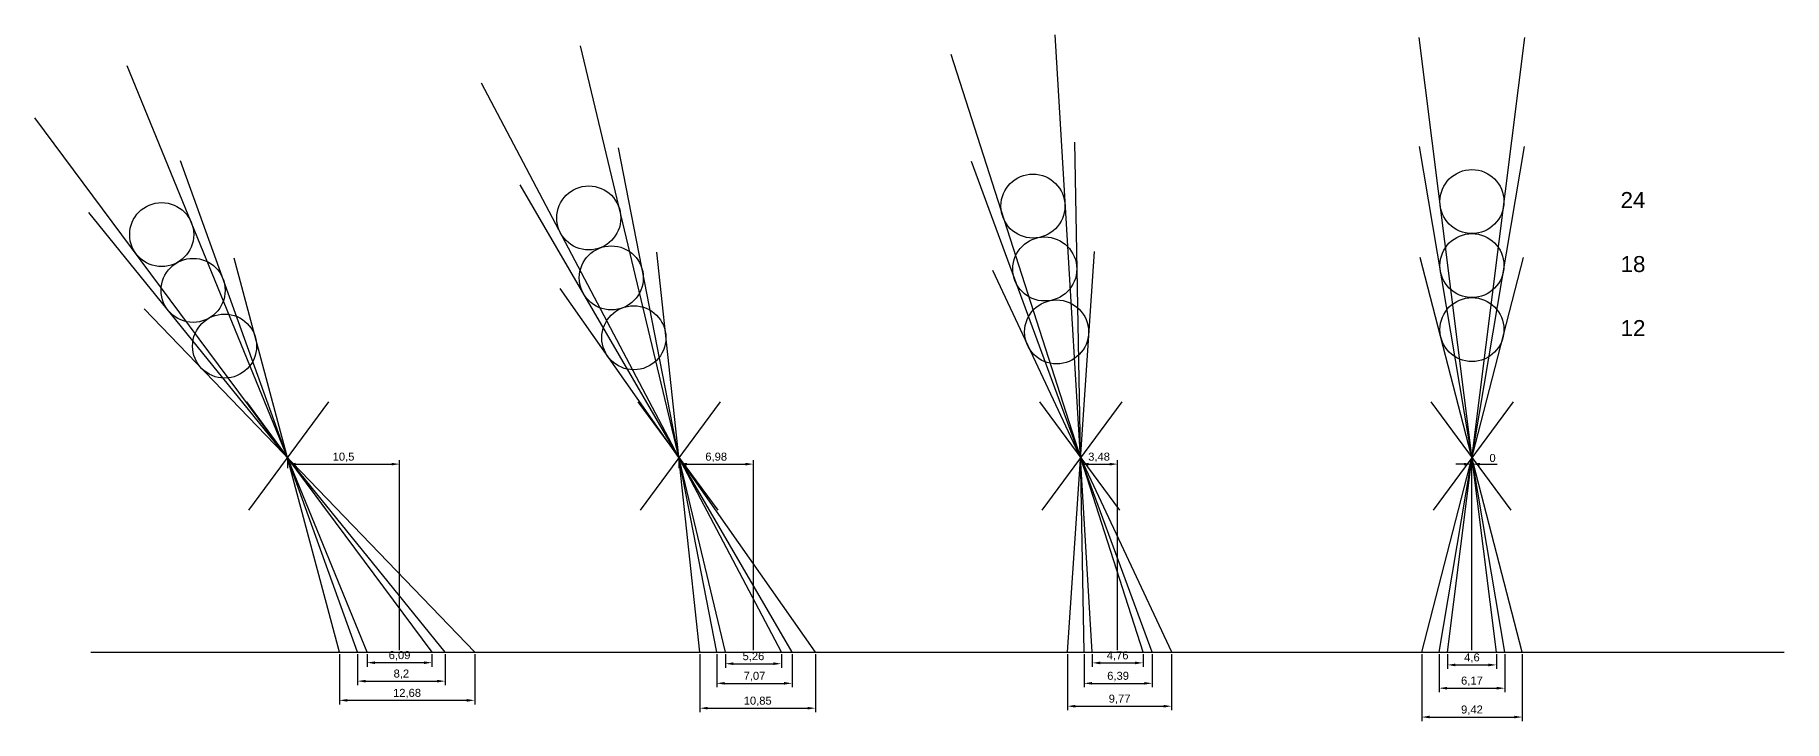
# Model space of a CAD drawing. Header units: millimetres. Extents: x 111 to 1930, y 154 to 1671.
# Drawn here: x 316.1 to 480, y 178 to 242.3 of the extents above; entities that cross this region are included whole.
import ezdxf

# ---------------------------------------------------------------- set-up
doc = ezdxf.new("R2010")
doc.units = ezdxf.units.MM
doc.header["$PDMODE"] = 35
doc.styles.get("Standard").update_dxf_attribs({"font": 'arial.ttf'})
doc.dimstyles.new('ISO-25', dxfattribs={"dimtxt": 2.5, "dimasz": 2.5, "dimexe": 1.25, "dimexo": 0.625, "dimtad": 1, "dimtxsty": 'Standard', "dimcen": 2.5, "dimadec": 0, "dimazin": 0, "dimtfac": 1, "dimtmove": 0, "dimatfit": 3, "dimfxl": 1, "dimarcsym": 0})

# ---------------------------------------------------------------- blocks, each defined once
blk = doc.blocks.new('*D32')
at = {"color": 0, "lineweight": -2}
for p, q in [((448.44, 184.28), (448.44, 182.9)), ((453.04, 184.28), (453.04, 182.9)), ((449.19, 183.28), (452.29, 183.28))]:
    blk.add_line(p, q, dxfattribs=at)
at = {"color": 0}
for points in [[(449.19, 183.4), (449.19, 183.15), (448.44, 183.28)], [(452.29, 183.15), (452.29, 183.4), (453.04, 183.28)]]:
    blk.add_solid(points, dxfattribs=at)
at = {"layer": 'Defpoints', "color": 0}
for p in [(448.44, 184.47), (453.04, 184.47), (453.04, 183.28)]:
    blk.add_point(p, dxfattribs=at)
at = {"color": 0, "insert": (450.74, 183.92), "char_height": 0.75, "attachment_point": 5}
blk.add_mtext('4,6', dxfattribs=at)
blk = doc.blocks.new('*D33')
at = {"color": 0, "lineweight": -2}
for p, q in [((447.66, 184.28), (447.66, 180.72)), ((453.82, 184.28), (453.82, 180.72)), ((448.41, 181.1), (453.07, 181.1))]:
    blk.add_line(p, q, dxfattribs=at)
at = {"color": 0}
for points in [[(448.41, 181.22), (448.41, 180.97), (447.66, 181.1)], [(453.07, 180.97), (453.07, 181.22), (453.82, 181.1)]]:
    blk.add_solid(points, dxfattribs=at)
at = {"layer": 'Defpoints', "color": 0}
for p in [(447.66, 184.47), (453.82, 184.47), (453.82, 181.1)]:
    blk.add_point(p, dxfattribs=at)
at = {"color": 0, "insert": (450.74, 181.74), "char_height": 0.75, "attachment_point": 5}
blk.add_mtext('6,17', dxfattribs=at)
blk = doc.blocks.new('*D34')
at = {"color": 0, "lineweight": -2}
for p, q in [((446.03, 184.28), (446.03, 178.02)), ((455.45, 184.28), (455.45, 178.02)), ((446.78, 178.39), (454.7, 178.39))]:
    blk.add_line(p, q, dxfattribs=at)
at = {"color": 0}
for points in [[(446.78, 178.52), (446.78, 178.27), (446.03, 178.39)], [(454.7, 178.27), (454.7, 178.52), (455.45, 178.39)]]:
    blk.add_solid(points, dxfattribs=at)
at = {"layer": 'Defpoints', "color": 0}
for p in [(446.03, 184.47), (455.45, 184.47), (455.45, 178.39)]:
    blk.add_point(p, dxfattribs=at)
at = {"color": 0, "insert": (450.74, 179.03), "char_height": 0.75, "attachment_point": 5}
blk.add_mtext('9,42', dxfattribs=at)
blk = doc.blocks.new('*D35')
at = {"color": 0, "lineweight": -2}
for p, q in [((415.16, 184.28), (415.16, 183.09)), ((419.92, 184.28), (419.92, 183.09)), ((415.91, 183.47), (419.17, 183.47))]:
    blk.add_line(p, q, dxfattribs=at)
at = {"color": 0}
for points in [[(415.91, 183.59), (415.91, 183.34), (415.16, 183.47)], [(419.17, 183.34), (419.17, 183.59), (419.92, 183.47)]]:
    blk.add_solid(points, dxfattribs=at)
at = {"layer": 'Defpoints', "color": 0}
for p in [(415.16, 184.47), (419.92, 184.47), (419.92, 183.47)]:
    blk.add_point(p, dxfattribs=at)
at = {"color": 0, "insert": (417.54, 184.11), "char_height": 0.75, "attachment_point": 5}
blk.add_mtext('4,76', dxfattribs=at)
blk = doc.blocks.new('*D36')
at = {"color": 0, "lineweight": -2}
for p, q in [((414.39, 184.28), (414.39, 181.18)), ((420.78, 184.28), (420.78, 181.18)), ((415.14, 181.55), (420.03, 181.55))]:
    blk.add_line(p, q, dxfattribs=at)
at = {"color": 0}
for points in [[(415.14, 181.68), (415.14, 181.43), (414.39, 181.55)], [(420.03, 181.43), (420.03, 181.68), (420.78, 181.55)]]:
    blk.add_solid(points, dxfattribs=at)
at = {"layer": 'Defpoints', "color": 0}
for p in [(414.39, 184.47), (420.78, 184.47), (420.78, 181.55)]:
    blk.add_point(p, dxfattribs=at)
at = {"color": 0, "insert": (417.58, 182.19), "char_height": 0.75, "attachment_point": 5}
blk.add_mtext('6,39', dxfattribs=at)
blk = doc.blocks.new('*D37')
at = {"color": 0, "lineweight": -2}
for p, q in [((412.83, 184.28), (412.83, 179.03)), ((422.6, 184.28), (422.6, 179.03)), ((413.58, 179.41), (421.85, 179.41))]:
    blk.add_line(p, q, dxfattribs=at)
at = {"color": 0}
for points in [[(413.58, 179.53), (413.58, 179.28), (412.83, 179.41)], [(421.85, 179.28), (421.85, 179.53), (422.6, 179.41)]]:
    blk.add_solid(points, dxfattribs=at)
at = {"layer": 'Defpoints', "color": 0}
for p in [(412.83, 184.47), (422.6, 184.47), (422.6, 179.41)]:
    blk.add_point(p, dxfattribs=at)
at = {"color": 0, "insert": (417.72, 180.05), "char_height": 0.75, "attachment_point": 5}
blk.add_mtext('9,77', dxfattribs=at)
blk = doc.blocks.new('*D38')
at = {"color": 0, "lineweight": -2}
for p, q in [((380.78, 184.28), (380.78, 183.02)), ((386.03, 184.28), (386.03, 183.02)), ((381.53, 183.39), (385.28, 183.39))]:
    blk.add_line(p, q, dxfattribs=at)
at = {"color": 0}
for points in [[(381.53, 183.52), (381.53, 183.27), (380.78, 183.39)], [(385.28, 183.27), (385.28, 183.52), (386.03, 183.39)]]:
    blk.add_solid(points, dxfattribs=at)
at = {"layer": 'Defpoints', "color": 0}
for p in [(380.78, 184.47), (386.03, 184.47), (386.03, 183.39)]:
    blk.add_point(p, dxfattribs=at)
at = {"color": 0, "insert": (383.41, 184.03), "char_height": 0.75, "attachment_point": 5}
blk.add_mtext('5,26', dxfattribs=at)
blk = doc.blocks.new('*D39')
at = {"color": 0, "lineweight": -2}
for p, q in [((379.97, 184.28), (379.97, 181.18)), ((387.04, 184.28), (387.04, 181.18)), ((380.72, 181.55), (386.29, 181.55))]:
    blk.add_line(p, q, dxfattribs=at)
at = {"color": 0}
for points in [[(380.72, 181.68), (380.72, 181.43), (379.97, 181.55)], [(386.29, 181.43), (386.29, 181.68), (387.04, 181.55)]]:
    blk.add_solid(points, dxfattribs=at)
at = {"layer": 'Defpoints', "color": 0}
for p in [(379.97, 184.47), (387.04, 184.47), (387.04, 181.55)]:
    blk.add_point(p, dxfattribs=at)
at = {"color": 0, "insert": (383.51, 182.19), "char_height": 0.75, "attachment_point": 5}
blk.add_mtext('7,07', dxfattribs=at)
blk = doc.blocks.new('*D40')
at = {"color": 0, "lineweight": -2}
for p, q in [((378.38, 184.28), (378.38, 178.85)), ((389.23, 184.28), (389.23, 178.85)), ((379.13, 179.22), (388.48, 179.22))]:
    blk.add_line(p, q, dxfattribs=at)
at = {"color": 0}
for points in [[(379.13, 179.35), (379.13, 179.1), (378.38, 179.22)], [(388.48, 179.1), (388.48, 179.35), (389.23, 179.22)]]:
    blk.add_solid(points, dxfattribs=at)
at = {"layer": 'Defpoints', "color": 0}
for p in [(378.38, 184.47), (389.23, 184.47), (389.23, 179.22)]:
    blk.add_point(p, dxfattribs=at)
at = {"color": 0, "insert": (383.81, 179.86), "char_height": 0.75, "attachment_point": 5}
blk.add_mtext('10,85', dxfattribs=at)
blk = doc.blocks.new('*D41')
at = {"color": 0, "lineweight": -2}
for p, q in [((347.2, 184.28), (347.2, 183.11)), ((353.29, 184.28), (353.29, 183.11)), ((347.95, 183.49), (352.54, 183.49))]:
    blk.add_line(p, q, dxfattribs=at)
at = {"color": 0}
for points in [[(347.95, 183.61), (347.95, 183.36), (347.2, 183.49)], [(352.54, 183.36), (352.54, 183.61), (353.29, 183.49)]]:
    blk.add_solid(points, dxfattribs=at)
at = {"layer": 'Defpoints', "color": 0}
for p in [(347.2, 184.47), (353.29, 184.47), (353.29, 183.49)]:
    blk.add_point(p, dxfattribs=at)
at = {"color": 0, "insert": (350.25, 184.13), "char_height": 0.75, "attachment_point": 5}
blk.add_mtext('6,09', dxfattribs=at)
blk = doc.blocks.new('*D42')
at = {"color": 0, "lineweight": -2}
for p, q in [((346.32, 184.28), (346.32, 181.38)), ((354.52, 184.28), (354.52, 181.38)), ((347.07, 181.76), (353.77, 181.76))]:
    blk.add_line(p, q, dxfattribs=at)
at = {"color": 0}
for points in [[(347.07, 181.88), (347.07, 181.63), (346.32, 181.76)], [(353.77, 181.63), (353.77, 181.88), (354.52, 181.76)]]:
    blk.add_solid(points, dxfattribs=at)
at = {"layer": 'Defpoints', "color": 0}
for p in [(346.32, 184.47), (354.52, 184.47), (354.52, 181.76)]:
    blk.add_point(p, dxfattribs=at)
at = {"color": 0, "insert": (350.42, 182.4), "char_height": 0.75, "attachment_point": 5}
blk.add_mtext('8,2', dxfattribs=at)
blk = doc.blocks.new('*D43')
at = {"color": 0, "lineweight": -2}
for p, q in [((344.61, 184.28), (344.61, 179.58)), ((357.3, 184.28), (357.3, 179.58)), ((345.36, 179.96), (356.55, 179.96))]:
    blk.add_line(p, q, dxfattribs=at)
at = {"color": 0}
for points in [[(345.36, 180.08), (345.36, 179.83), (344.61, 179.96)], [(356.55, 179.83), (356.55, 180.08), (357.3, 179.96)]]:
    blk.add_solid(points, dxfattribs=at)
at = {"layer": 'Defpoints', "color": 0}
for p in [(344.61, 184.47), (357.3, 184.47), (357.3, 179.96)]:
    blk.add_point(p, dxfattribs=at)
at = {"color": 0, "insert": (350.95, 180.59), "char_height": 0.75, "attachment_point": 5}
blk.add_mtext('12,68', dxfattribs=at)
blk = doc.blocks.new('*D44')
at = {"color": 0, "lineweight": -2}
for p, q in [((339.75, 202.52), (339.75, 201.72)), ((340.5, 202.1), (349.5, 202.1)), ((350.25, 184.66), (350.25, 202.47))]:
    blk.add_line(p, q, dxfattribs=at)
at = {"color": 0}
for points in [[(340.5, 202.22), (340.5, 201.97), (339.75, 202.1)], [(349.5, 201.97), (349.5, 202.22), (350.25, 202.1)]]:
    blk.add_solid(points, dxfattribs=at)
at = {"layer": 'Defpoints', "color": 0}
for p in [(339.75, 202.71), (350.25, 202.1), (350.25, 184.47)]:
    blk.add_point(p, dxfattribs=at)
at = {"color": 0, "insert": (345, 202.73), "char_height": 0.75, "attachment_point": 5}
blk.add_mtext('10,5', dxfattribs=at)
blk = doc.blocks.new('*D45')
at = {"color": 0, "lineweight": -2}
for p, q in [((376.43, 202.52), (376.43, 201.72)), ((377.18, 202.1), (382.66, 202.1)), ((383.41, 184.66), (383.41, 202.47))]:
    blk.add_line(p, q, dxfattribs=at)
at = {"color": 0}
for points in [[(377.18, 202.22), (377.18, 201.97), (376.43, 202.1)], [(382.66, 201.97), (382.66, 202.22), (383.41, 202.1)]]:
    blk.add_solid(points, dxfattribs=at)
at = {"layer": 'Defpoints', "color": 0}
for p in [(376.43, 202.71), (383.41, 202.1), (383.41, 184.47)]:
    blk.add_point(p, dxfattribs=at)
at = {"color": 0, "insert": (379.92, 202.73), "char_height": 0.75, "attachment_point": 5}
blk.add_mtext('6,98', dxfattribs=at)
blk = doc.blocks.new('*D46')
at = {"color": 0, "lineweight": -2}
for p, q in [((414.06, 202.52), (414.06, 201.72)), ((414.81, 202.1), (416.79, 202.1)), ((417.54, 184.66), (417.54, 202.47))]:
    blk.add_line(p, q, dxfattribs=at)
at = {"color": 0}
for points in [[(414.81, 202.22), (414.81, 201.97), (414.06, 202.1)], [(416.79, 201.97), (416.79, 202.22), (417.54, 202.1)]]:
    blk.add_solid(points, dxfattribs=at)
at = {"layer": 'Defpoints', "color": 0}
for p in [(414.06, 202.71), (417.54, 202.1), (417.54, 184.47)]:
    blk.add_point(p, dxfattribs=at)
at = {"color": 0, "insert": (415.8, 202.73), "char_height": 0.75, "attachment_point": 5}
blk.add_mtext('3,48', dxfattribs=at)
blk = doc.blocks.new('*D47')
at = {"color": 0, "lineweight": -2}
for p, q in [((449.99, 202.1), (449.24, 202.1)), ((450.74, 202.52), (450.74, 201.72)), ((450.74, 184.66), (450.74, 202.47)), ((450.74, 202.1), (450.74, 202.1)), ((451.49, 202.1), (453.11, 202.1))]:
    blk.add_line(p, q, dxfattribs=at)
at = {"color": 0}
for points in [[(449.99, 201.97), (449.99, 202.22), (450.74, 202.1)], [(451.49, 202.22), (451.49, 201.97), (450.74, 202.1)]]:
    blk.add_solid(points, dxfattribs=at)
at = {"layer": 'Defpoints', "color": 0}
for p in [(450.74, 202.71), (450.74, 202.1), (450.74, 184.47)]:
    blk.add_point(p, dxfattribs=at)
at = {"color": 0, "insert": (452.67, 202.67), "char_height": 0.75, "attachment_point": 5}
blk.add_mtext('0', dxfattribs=at)

msp = doc.modelspace()

# ---------------------------------------------------------------- linework, layer by layer
for points in [[(380.778, 184.468), (367.215, 241.31)], [(415.158, 184.468), (411.682, 242.322)], [(453.039, 184.468), (445.78, 242.083)], [(448.443, 184.468), (455.702, 242.083)], [(347.204, 184.468), (324.73, 239.443)], [(419.918, 184.468), (401.93, 240.494)], [(386.035, 184.468), (357.928, 237.819)], [(353.291, 184.468), (316.087, 234.57)], [(379.974, 184.468), (370.778, 231.744)], [(414.388, 184.468), (413.533, 232.283)], [(453.824, 184.468), (445.811, 231.874)], [(447.658, 184.468), (455.671, 231.874)], [(346.322, 184.468), (329.717, 230.535)], [(420.778, 184.468), (403.842, 230.466)], [(387.039, 184.468), (361.549, 228.274)], [(354.522, 184.468), (321.128, 225.693)], [(344.613, 184.468), (334.755, 221.418)], [(378.383, 184.468), (374.36, 221.962)], [(412.832, 184.468), (415.365, 222.029)], [(455.45, 184.468), (445.9, 221.458)], [(446.032, 184.468), (455.582, 221.458)], [(422.605, 184.468), (405.849, 220.244)], [(389.234, 184.468), (365.297, 218.555)], [(357.295, 184.468), (326.321, 216.663)], [(335.893, 207.926), (343.386, 197.78)], [(343.602, 207.926), (336.108, 197.78)], [(372.572, 207.926), (380.065, 197.78)], [(380.28, 207.926), (372.787, 197.78)], [(410.208, 207.926), (417.701, 197.78)], [(417.917, 207.926), (410.423, 197.78)], [(446.887, 207.926), (454.38, 197.78)], [(454.595, 207.926), (447.102, 197.78)], [(321.335, 184.468), (479.983, 184.468)]]:
    msp.add_lwpolyline(points)
for centre in [(450.741, 226.708), (367.981, 225.173), (409.602, 226.285), (327.96, 223.613), (410.71, 220.388), (450.741, 220.708), (330.907, 218.387), (370.093, 219.557), (372.204, 213.94), (411.818, 214.491), (450.741, 214.708), (333.853, 213.16)]:
    msp.add_circle(centre, 3)

# ---------------------------------------------------------------- texts
for s, p in [('24', (464.665, 226.101)), ('18', (464.665, 220.101)), ('12', (464.665, 214.101))]:
    msp.add_text(s, height=1.5).set_placement(p)

# ---------------------------------------------------------------- dimensions: what is measured, and where the dimension line sits
for base, p1, p2, picture, middle in [((350.247, 202.096), (339.747, 202.708), (350.247, 184.468), '*D44', (344.997, 202.734)), ((383.406, 202.096), (376.426, 202.708), (383.406, 184.468), '*D45', (379.916, 202.734)), ((417.538, 202.096), (414.062, 202.708), (417.538, 184.468), '*D46', (415.8, 202.734)), ((450.740937068, 202.096259428), (450.740937068, 202.707571208), (450.740937068, 184.468299284), '*D47', (452.672980042, 202.666689169)), ((357.295, 179.956), (344.613, 184.468), (357.295, 184.468), '*D43', (350.954, 180.594)), ((354.522, 181.76), (346.322, 184.468), (354.522, 184.468), '*D42', (350.422, 182.398)), ((353.291, 183.488), (347.204, 184.468), (353.291, 184.468), '*D41', (350.247, 184.126)), ((389.234, 179.221), (378.383, 184.468), (389.234, 184.468), '*D40', (383.809, 179.859)), ((387.0393, 181.5507), (379.9735, 184.4683), (387.0393, 184.4683), '*D39', (383.5064, 182.1889)), ((386.035, 183.392), (380.778, 184.468), (386.035, 184.468), '*D38', (383.406, 184.03)), ((422.605, 179.409), (412.832, 184.468), (422.605, 184.468), '*D37', (417.718, 180.047)), ((420.778, 181.551), (414.388, 184.468), (420.778, 184.468), '*D36', (417.583, 182.189)), ((419.918, 183.467), (415.158, 184.468), (419.918, 184.468), '*D35', (417.538, 184.105)), ((455.45, 178.394), (446.032, 184.468), (455.45, 184.468), '*D34', (450.741, 179.032)), ((453.824, 181.1), (447.658, 184.468), (453.824, 184.468), '*D33', (450.741, 181.738)), ((453.039, 183.279), (448.443, 184.468), (453.039, 184.468), '*D32', (450.741, 183.917))]:
    dim = msp.add_linear_dim(base=base, p1=p1, p2=p2, dimstyle='ISO-25', override={"dimscale": 0.3})
    dim.commit()
    dim.dimension.update_dxf_attribs({"geometry": picture, "text_midpoint": middle})

doc.saveas('drawing.dxf')
